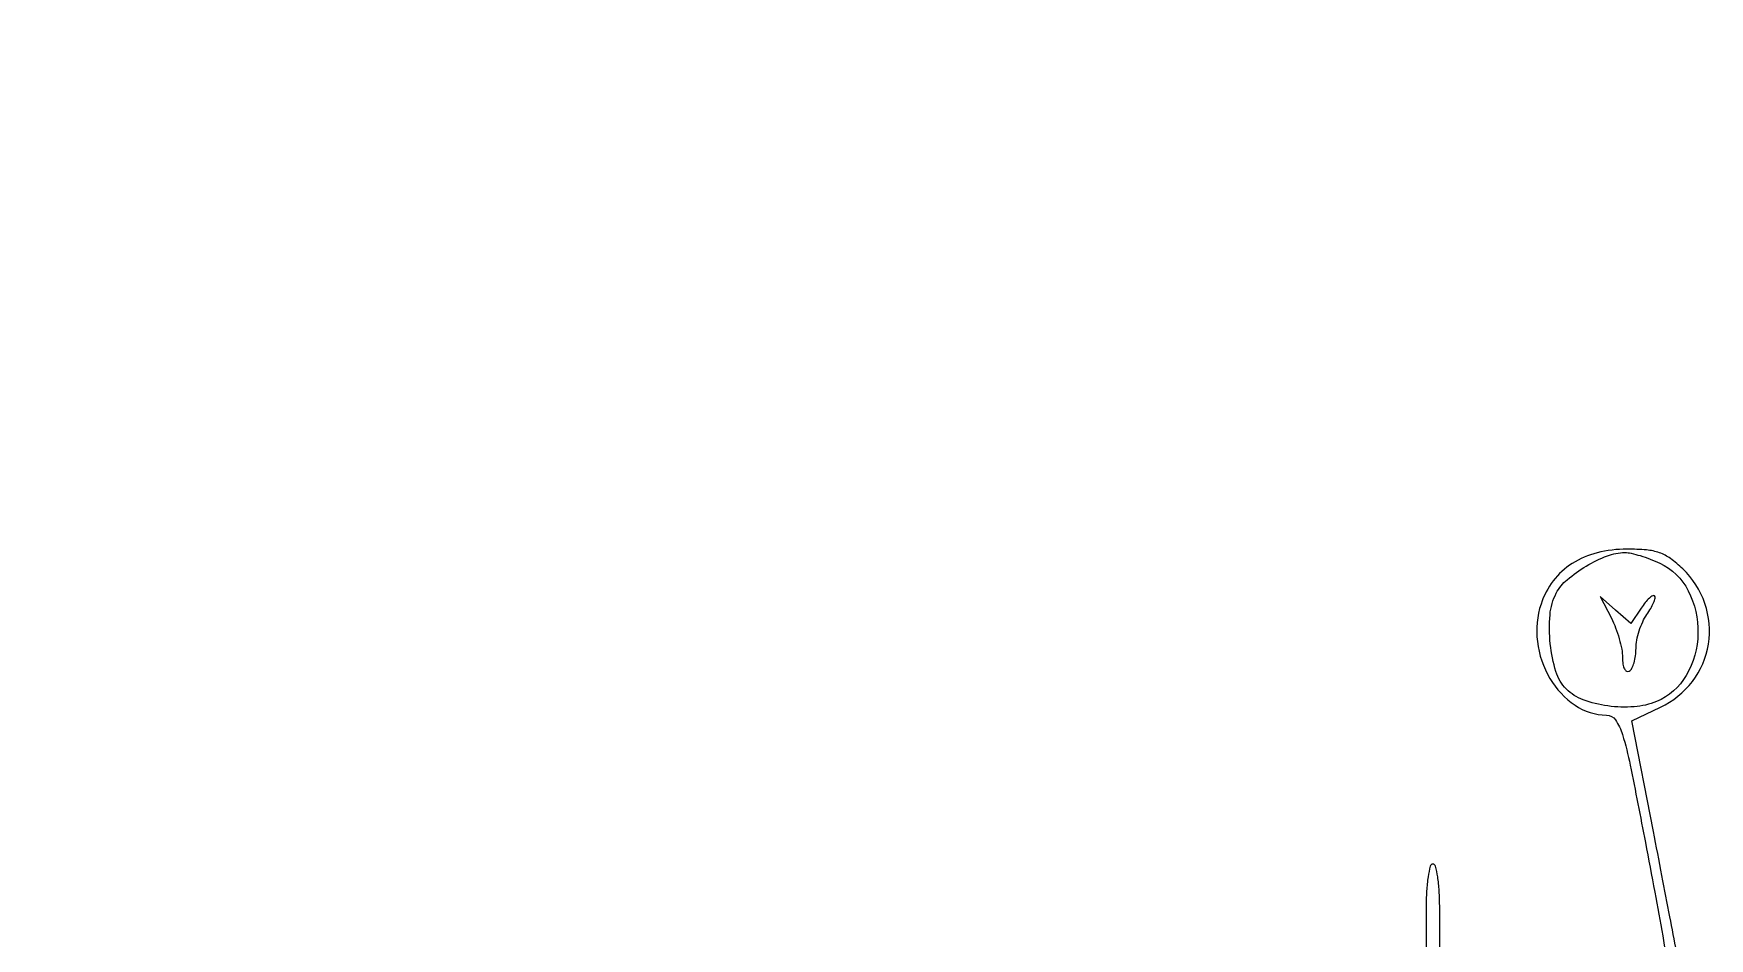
# Model space of a CAD drawing. Extents: x 24 to 1546, y 0 to 2379.
# Drawn here: x 886.3 to 1133.9, y 900 to 1033.6 of the extents above; entities that cross this region are included whole.
import ezdxf

# ---------------------------------------------------------------- set-up
doc = ezdxf.new("R2010")
doc.units = 0
doc.header["$MEASUREMENT"] = 0
doc.layers.get('0').update_dxf_attribs({"linetype": 'CONTINUOUS'})

msp = doc.modelspace()

# ---------------------------------------------------------------- linework, layer by layer
for points in [[(669.79548, 1002.302636, -0.00002), (669.596685, 899.530331, -0.000025), (669.388942, 796.915146, -0.198373)], [(1128.990214, 898.05795, 0.000311), (1128.007732, 903.196935, 0.000373), (1126.83114, 909.305861, 0.000306), (1125.564358, 915.835311), (1122.384778, 932.170621), (1126.612997, 934.158119, 0.120589), (1131.324569, 937.963711, 0.123657), (1133.691597, 943.480774, 0.12328), (1133.174206, 949.474973, 0.11941), (1129.895548, 954.600072, 0.03382), (1128.081506, 956.116791, 0.072442), (1126.470052, 956.964197, 0.06364), (1124.552862, 957.377615, 0.021323), (1121.684337, 957.5, 0.06036), (1117.261156, 956.964081, 0.081707), (1113.565534, 955.383274, 0.088054), (1110.769609, 952.815413, 0.083559), (1108.966092, 949.397259, 0.111619), (1108.428712, 943.843363, 0.10212), (1110.290114, 938.398251, 0.110228), (1113.995817, 934.440316, 0.150363), (1118.635935, 933.003738, -0.24976), (1119.969427, 932.290318, -0.073491), (1120.997872, 930.124434, -0.024487), (1122.139069, 925.610605, -0.002214), (1124.385935, 914.18903, -0.001595), (1125.770737, 906.855064, -0.002337), (1126.938368, 900.392971, -0.001113), (1127.893751, 894.888787, -0.042434)], [(1094, 898.067663), (1094, 904.533832, 0.013962), (1093.929572, 907.055496, 0.024403), (1093.711337, 909.133458, 0.022149), (1093.400173, 910.6866, 0.344979), (1093, 911, 0.345347), (1092.599474, 910.685898, 0.022017), (1092.288462, 909.125, 0.024301), (1092.070361, 907.036573, 0.013867), (1092, 904.5), (1092, 898)]]:
    msp.add_lwpolyline(points, format="xyb")
for points in [[(1126.506613, 955.429838, -0.164697), (1130.707436, 951.360271, -0.125205), (1132.151581, 945.07052, -0.125395), (1130.414015, 938.862561, -0.165409), (1126.028285, 935.011716, -0.079823), (1122.732107, 934.228135, -0.052707), (1118.832021, 934.349982, -0.053916), (1115.192832, 935.257066, -0.108774), (1112.714477, 936.841079, -0.123368), (1111.173629, 939.412175, -0.047375), (1110.341206, 943.524451, -0.047317), (1110.296235, 947.815017, -0.099672), (1111.221655, 951, -0.098043), (1112.821872, 952.991361, -0.04094), (1115.644371, 954.991834, -0.040966), (1118.772325, 956.513853, -0.092798), (1121.348871, 956.998446, -0.055943), (1122.282078, 956.8945, -0.018137), (1123.626617, 956.538308, -0.017827), (1125.104123, 956.030757, -0.019134)], [(1123.758769, 948.77686), (1122.237924, 946.5), (1119.982158, 948.5), (1117.726392, 950.5), (1119.363196, 947.29966, -0.028083), (1119.989958, 945.883299, -0.021457), (1120.519189, 944.273121, -0.021881), (1120.884852, 942.717676, -0.046819), (1121, 941.490643, 0.034715), (1121.06839, 940.506817, 0.081862), (1121.286605, 939.806759, 0.163325), (1121.614423, 939.4815, 0.258344), (1122, 939.5, 0.139843), (1122.385092, 939.922307, 0.042591), (1122.70625, 940.735039, 0.038931), (1122.926289, 941.750588, 0.0339), (1123, 942.836511, -0.047955), (1123.116074, 944.043975, -0.029525), (1123.470587, 945.428292, -0.029452), (1123.988231, 946.768358, -0.045907), (1124.601999, 947.842161, 0.021665), (1125.182247, 948.752048, 0.032853), (1125.597642, 949.593247, 0.034618), (1125.827217, 950.277305, 0.266018), (1125.741806, 950.591528, 0.347279), (1125.465489, 950.623977, 0.047409), (1124.968634, 950.249124, 0.038079), (1124.375139, 949.616609, 0.022145)]]:
    msp.add_lwpolyline(points, format="xyb", close=True)

doc.saveas('drawing.dxf')
